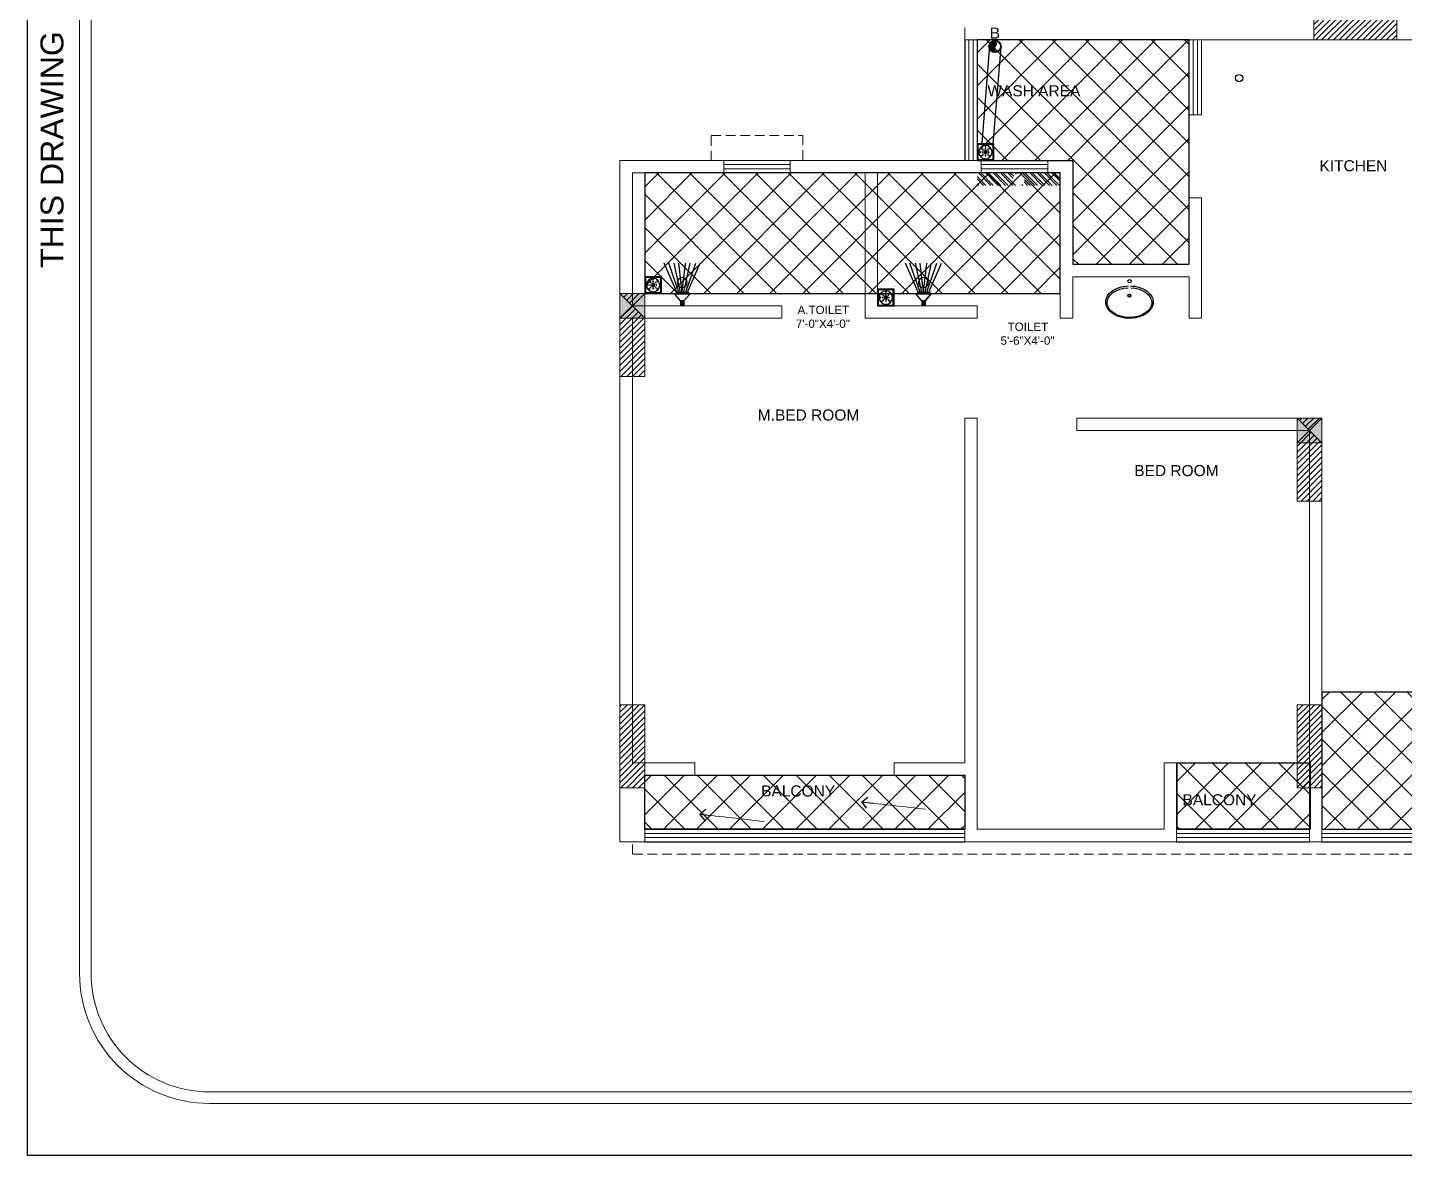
# Model space of a CAD drawing. Header units: inches. Extents: x 1807 to 67852, y 1160 to 20242.
# Drawn here: x 19086.6 to 19583.8, y 8125.4 to 8532.7 of the extents above; entities that cross this region are included whole.
import ezdxf

# ---------------------------------------------------------------- set-up
doc = ezdxf.new("R2010")
doc.units = ezdxf.units.IN
doc.header["$MEASUREMENT"] = 0
doc.linetypes.add('DASHED', pattern=[0.75, 0.5, -0.25])
doc.layers.get('0').update_dxf_attribs({"lineweight": 20})
for name, color, linetype, lineweight in [('4 upvc pip', 5, 'Continuous', 30), ('4 upvc pip hatch', 6, 'Continuous', 5), ('4. UPCV', 6, 'Continuous', 30), ('A-HATCH', 252, 'Continuous', 13), ('AP_TEXT', 7, 'Continuous', 13), ('Bathing', 3, 'Continuous', 30), ('BLOCK', 7, 'Continuous', 0), ('column_01', 7, 'Continuous', 18), ('Dummy wall', 8, 'Continuous', 18), ('HATCH', 8, 'Continuous', 0), ('N.WALL', 7, 'Continuous', 25), ('PROJ.', 8, 'DASHED', 20), ('RAILING', 8, 'Continuous', 25), ('Railing 01', 8, 'Continuous', 18), ('SUNK', 216, 'Continuous', 30), ('SUNK HTACH', 165, 'Continuous', 15), ('wall', 7, 'Continuous', 20), ('WINDOW', 8, 'Continuous', 15)]:
    doc.layers.add(name, color=color, linetype=linetype, lineweight=lineweight)
doc.styles.add('Krupalu', font='arial.ttf', dxfattribs={"height": 8})
doc.styles.add('Krupalu 1', font='arial.ttf')
doc.dimstyles.new('Krupalu', dxfattribs={"dimtxt": 4, "dimasz": 4, "dimexe": 0, "dimexo": 0, "dimgap": 0.09, "dimtad": 0, "dimtoh": 1, "dimdec": 0, "dimzin": 3, "dimdsep": 46, "dimlunit": 4, "dimtxsty": 'Krupalu', "dimblk": 'DOTSMALL', "dimcen": 0, "dimse1": 1, "dimse2": 1, "dimclrd": 256, "dimclre": 256, "dimclrt": 7, "dimadec": 0, "dimazin": 0, "dimtfac": 1, "dimtdec": 0, "dimtofl": 0, "dimtmove": 1, "dimatfit": 0, "dimldrblk": 'OPEN90', "dimfxl": 1, "dimtolj": 1, "dimtzin": 0, "dimlwd": -1, "dimarcsym": 0})
pattern_1 = [(45, (-2883.811179141252, 0), (-1.060660171779821, 1.060660171779821), [])]
pattern_2 = [(45, (14690.32851313391, -55328.92698113222), (-5.966213466261491, 5.966213466261491), []), (135, (14690.32851313391, -55328.92698113222), (-5.966213466261491, -5.966213466261491), [])]

# ---------------------------------------------------------------- blocks, each defined once
blk = doc.blocks.new('A$C538C39F4')
at = {"layer": 'column_01', "lineweight": 18}
h = blk.add_hatch(color=8, dxfattribs=at)
h.dxf.hatch_style = 1
h.paths.add_polyline_path([(1.491280273e-07, 8.999999999417923), (9.000000149128027, 8.999999850289896), (9, -1.495936885e-07), (0, 0)])
at = {"layer": 'column_01'}
for p, q in [((9.000000132364221, 8.999999850639142), (-4.656613e-10, -3.15485522e-08)), ((1.491280273e-07, 8.999999999417923), (8.999999983119778, -1.806765795e-07))]:
    blk.add_line(p, q, dxfattribs=at)
blk.add_lwpolyline([(1.491280273e-07, 8.999999999417923), (9.000000149128027, 8.999999850289896), (9, -1.495936885e-07), (0, 0)], close=True, dxfattribs=at)
blk = doc.blocks.new('dfhtutrut')
at = {"layer": 'HATCH'}
h = blk.add_hatch(dxfattribs=at)
h.set_pattern_fill('ANSI31', color=256, scale=12, style=0)
h.set_pattern_definition(pattern_1)
h.paths.add_polyline_path([(142395.9290197353, -631120.4774956704), (142365.9290196883, -631120.4774961412), (142365.9290197875, -631129.4774961482), (142395.9290198513, -631129.477495672)])
h = blk.add_hatch(dxfattribs=at)
h.set_pattern_fill('ANSI31', color=256, scale=12, style=0)
h.set_pattern_definition(pattern_1)
edge = h.paths.add_edge_path()
edge.add_line((142115.4290201629, -631220.9774958682), (142124.4290201629, -631220.9774957191))
edge.add_line((142124.4290201629, -631220.9774957191), (142115.4290203289, -631229.9774958992))
edge.add_line((142115.429020312, -631229.9774958681), (142124.429020312, -631229.9774957185))
h = blk.add_hatch(dxfattribs=at)
h.set_pattern_fill('ANSI31', color=256, scale=12, style=0)
h.set_pattern_definition(pattern_1)
edge = h.paths.add_edge_path()
edge.add_line((142115.4290201629, -631220.9774958682), (142124.4290201629, -631220.9774957191))
h = blk.add_hatch(dxfattribs=at)
h.set_pattern_fill('ANSI31', color=256, scale=12, style=0)
h.set_pattern_definition(pattern_1)
h.paths.add_polyline_path([(142115.429020193, -631220.9774958035), (142115.4290206637, -631250.9774958505), (142124.4290206707, -631250.9774957513), (142124.4290201945, -631220.9774956875)])
h.paths.add_polyline_path([(142124.4290203125, -631229.9774957501), (142115.4290201629, -631220.9774958682), (142115.4290203289, -631229.9774958992), (142124.4290201629, -631220.9774957191), (142124.429020312, -631229.9774957185)], flags=16)
h = blk.add_hatch(dxfattribs=at)
h.set_pattern_fill('ANSI31', color=256, scale=12, style=0)
h.set_pattern_definition(pattern_1)
edge = h.paths.add_edge_path()
edge.add_line((142115.429020312, -631229.9774958681), (142124.429020312, -631229.9774957185))
h = blk.add_hatch(dxfattribs=at)
h.set_pattern_fill('ANSI31', color=256, scale=12, style=0)
h.set_pattern_definition(pattern_1)
h.paths.add_polyline_path([(142368.9309627018, -631265.9755547087), (142368.930962231, -631295.9755547558), (142359.930962224, -631295.9755546566), (142359.9309627003, -631265.9755545928)])
h.paths.add_polyline_path([(142368.9309625658, -631274.9755548044), (142359.9309627318, -631265.9755546243), (142359.9309625822, -631274.9755546553), (142368.9309627318, -631265.9755547735), (142368.9309625827, -631274.9755547734)], flags=16)
h = blk.add_hatch(dxfattribs=at)
h.set_pattern_fill('ANSI31', color=256, scale=12, style=0)
h.set_pattern_definition(pattern_1)
edge = h.paths.add_edge_path()
edge.add_line((142359.9309627318, -631265.9755546243), (142368.9309627318, -631265.9755547735))
h = blk.add_hatch(dxfattribs=at)
h.set_pattern_fill('ANSI31', color=256, scale=12, style=0)
h.set_pattern_definition(pattern_1)
edge = h.paths.add_edge_path()
edge.add_line((142359.9309625827, -631274.9755546238), (142368.9309625827, -631274.9755547734))
h = blk.add_hatch(dxfattribs=at)
h.set_pattern_fill('ANSI31', color=256, scale=12, style=0)
h.set_pattern_definition(pattern_1)
edge = h.paths.add_edge_path()
edge.add_line((142359.9309625827, -631274.9755546238), (142368.9309625827, -631274.9755547734))
h = blk.add_hatch(dxfattribs=at)
h.set_pattern_fill('ANSI31', color=256, scale=12, style=0)
h.set_pattern_definition(pattern_1)
h.paths.add_polyline_path([(142124.4290218031, -631399.4774956614), (142124.4290213323, -631369.4774956143), (142115.4290213254, -631369.4774957135), (142115.4290218016, -631399.4774957773)])
h = blk.add_hatch(dxfattribs=at)
h.set_pattern_fill('ANSI31', color=256, scale=12, style=0)
h.set_pattern_definition(pattern_1)
h.paths.add_polyline_path([(142368.9290218037, -631399.4774821847), (142368.9290213329, -631369.4774821376), (142359.9290213259, -631369.4774822368), (142359.9290218022, -631399.4774823006)])
at = {"layer": 'column_01'}
for points in [[(142395.9290197353, -631120.4774956704), (142365.9290196883, -631120.4774961412), (142365.9290197875, -631129.4774961482), (142395.9290198513, -631129.477495672)], [(142115.429020193, -631220.9774958035), (142115.4290206637, -631250.9774958505), (142124.4290206707, -631250.9774957513), (142124.4290201945, -631220.9774956875)], [(142368.9309627018, -631265.9755547087), (142368.930962231, -631295.9755547558), (142359.930962224, -631295.9755546566), (142359.9309627003, -631265.9755545928)], [(142124.4290218031, -631399.4774956614), (142124.4290213323, -631369.4774956143), (142115.4290213254, -631369.4774957135), (142115.4290218016, -631399.4774957773)], [(142368.9290218037, -631399.4774821847), (142368.9290213329, -631369.4774821376), (142359.9290213259, -631369.4774822368), (142359.9290218022, -631399.4774823006)]]:
    blk.add_lwpolyline(points, close=True, dxfattribs=at)
at = {"layer": 'column_01', "xscale": -1}
blk.add_blockref('A$C538C39F4', (142124.429020312, -631229.9774957185), dxfattribs=at)
at = {"layer": 'column_01'}
blk.add_blockref('A$C538C39F4', (142359.9309625827, -631274.9755546238), dxfattribs=at)
blk = doc.blocks.new('Shower')
at = {"layer": 'Bathing'}
h = blk.add_hatch(color=256, dxfattribs=at)
h.paths.add_polyline_path([(60267.41833196791, -3620.431860871338), (60268.65211769909, -3620.431860871395), (60268.65211769909, -3618.635292511739), (60267.4183319679, -3618.635292511768)])
h.paths.add_polyline_path([(60270.15766957924, -3623.625805427511), (60270.72500750469, -3622.804406799856), (60265.34544216232, -3622.804406799798), (60266.14786777544, -3623.625805427511)])
at = {"layer": 'Bathing', "ltscale": 3}
for p, q in [((60267.4183319679, -3620.431860871395), (60267.4183319679, -3618.635292511739)), ((60268.65211769909, -3618.635292511739), (60267.4183319679, -3618.635292511739)), ((60268.65211769898, -3618.635292511739), (60267.4183319679, -3618.635292511768)), ((60268.65211769909, -3620.431860871395), (60268.65211769909, -3618.635292511739)), ((60266.14786777544, -3623.625805427511), (60261.50000510409, -3633.999999717096)), ((60266.7830998716, -3623.625805427511), (60263.15139451563, -3633.999999717096)), ((60267.4183319679, -3623.625805427511), (60265.16633575584, -3633.999999717096)), ((60267.4183319679, -3620.431860871395), (60265.34544216236, -3622.804406799798)), ((60265.34544216236, -3622.804406799798), (60266.14786777544, -3623.625805427511)), ((60270.72500750468, -3622.804406799856), (60265.34544216236, -3622.804406799798)), ((60266.14786777544, -3623.625805427511), (60270.15766957925, -3623.625805427511)), ((60268.03522483353, -3623.625805427511), (60266.80128588562, -3633.999999717096)), ((60268.65211769909, -3620.431860871395), (60267.4183319679, -3620.431860871395)), ((60268.65211769898, -3620.431860871395), (60267.4183319679, -3620.431860871338)), ((60268.03522483352, -3623.625805427511), (60269.26916378141, -3633.999999717096)), ((60268.65211769909, -3620.431860871395), (60270.72500750473, -3622.804406799798)), ((60268.65211769914, -3623.625805427511), (60270.90411391117, -3633.999999717096)), ((60269.28734979543, -3623.625805427511), (60272.91905515142, -3633.999999717096)), ((60269.92258189157, -3623.625805427511), (60274.57044456293, -3633.999999717096)), ((60270.15766957925, -3623.625805427511), (60270.72500750473, -3622.804406799798))]:
    blk.add_line(p, q, dxfattribs=at)
for points in [[(60267.41833196787, -3620.431860871395), (60265.34544216223, -3622.804406799798)], [(60270.72500750468, -3622.804406799856), (60268.65211769898, -3620.431860871395)]]:
    blk.add_lwpolyline(points, dxfattribs=at)
blk.add_circle((60268.03522483353, -3627.043608548456), 1.779722321782173, dxfattribs=at)
blk = doc.blocks.new('rwrwq')
at = {"layer": 'Bathing'}
for points in [[(19894.37203204799, -3202.340139237341), (19894.37203204799, -3196.340139237341), (19900.37203204799, -3196.340139237341), (19900.37203204799, -3202.340139237341)], [(19894.64703204798, -3202.065139237201), (19894.64703204798, -3196.615139237247), (19900.09703204799, -3196.615139237247), (19900.09703204799, -3202.065139237201)]]:
    blk.add_lwpolyline(points, close=True, dxfattribs=at)
for centre, radius in [((19897.37203204799, -3199.340139237355), 2.421044871691265), ((19895.50019133168, -3199.340139237355), 0.1287538472970482), ((19895.92520902531, -3197.893316214764), 0.1287538472970482), ((19895.92520902531, -3200.786962259974), 0.1287538472970482), ((19896.22368872772, -3199.340139237355), 0.1287538472970482), ((19896.41583037584, -3198.383937565223), 0.1287538472970482), ((19896.41583037584, -3200.296340909472), 0.1287538472970482), ((19896.86680024385, -3199.340139237355), 0.1287538472970482), ((19896.93864527541, -3198.906752464658), 0.1287538472970482), ((19896.93864527541, -3199.773526009761), 0.1287538472970482), ((19897.37203204799, -3198.109556690519), 0.1287538472970482), ((19897.37203204799, -3198.109556690519), 0.1287538472970482), ((19897.37203204799, -3198.83381198644), 0.1287538472970482), ((19897.37203204799, -3198.83381198644), 0.1287538472970482), ((19897.37203204799, -3199.340139237355), 0.1287538472970482), ((19897.37203204799, -3199.846466488007), 0.1287538472970482), ((19897.37203204799, -3199.846466488007), 0.1287538472970482), ((19897.37203204799, -3200.570721783957), 0.1287538472970482), ((19897.37203204799, -3200.570721783957), 0.1287538472970482), ((19897.37203204799, -3201.278879867829), 0.1287538472970482), ((19897.37203204799, -3201.278879867829), 0.1287538472970482), ((19897.80541882057, -3198.906752464658), 0.1287538472970482), ((19897.80541882057, -3199.773526009761), 0.1287538472970482), ((19897.8772638521, -3199.340139237355), 0.1287538472970482), ((19898.32823372013, -3198.383937565223), 0.1287538472970482), ((19898.32823372013, -3200.296340909472), 0.1287538472970482), ((19898.52037536825, -3199.340139237355), 0.1287538472970482), ((19898.81885507066, -3197.893316214764), 0.1287538472970482), ((19898.81885507066, -3200.786962259974), 0.1287538472970482)]:
    blk.add_circle(centre, radius, dxfattribs=at)
blk = doc.blocks.new('_DotSmall')
at = {"color": 0, "linetype": 'ByBlock', "const_width": 0.5}
blk.add_lwpolyline([(-0.0625, 0, 1), (0.0625, 0, 1)], format="xyb", close=True, dxfattribs=at)
blk = doc.blocks.new('_Open90')
at = {"color": 0, "linetype": 'ByBlock', "lineweight": -2}
for p, q in [((0, 0), (-1, 0)), ((-0.5, 0.5), (0, 0)), ((0, 0), (-0.5, -0.5))]:
    blk.add_line(p, q, dxfattribs=at)

msp = doc.modelspace()

# ---------------------------------------------------------------- hatches: boundary and pattern name
at = {"layer": '4 upvc pip hatch', "ltscale": 10}
h = msp.add_hatch(dxfattribs=at)
h.set_pattern_fill('ANSI31', color=256, scale=2, style=0)
h.set_pattern_definition([(315, (-23020.45807627262, 102343.1129283917), (-0.1767766952966369, -0.1767766952966369), [])])
edge = h.paths.add_edge_path()
edge.add_spline(control_points=[(19435.79768660359, 8527.79994311306), (19436.07547933664, 8527.423982861626), (19436.75851082182, 8526.499578951334), (19435.24575336758, 8525.1278865551), (19435.90632649928, 8524.196347280813), (19436.17406396513, 8523.81878429401)], knot_values=[0, 0, 0, 0, 1.259254292856843, 3.096230486813582, 4.348223097679245, 4.348223097679245, 4.348223097679245, 4.348223097679245], degree=3, periodic=0)
edge.add_arc((19435.93940663737, 8525.804970573925), 2, 180, 276.73795711866546, ccw=False)
edge.add_arc((19435.93940663737, 8525.804970573925), 2, 94.06338523190618, 180, ccw=False)
at = {"layer": 'Dummy wall', "ltscale": 10}
h = msp.add_hatch(dxfattribs=at)
h.set_pattern_fill('ANSI32', color=256, scale=5, style=0)
h.set_pattern_definition([(315, (7267.647518728503, 100032.8889877961), (-1.325825214724774, -1.325825214724774), []), (315, (7268.531402203655, 100032.8889877961), (-1.325825214724774, -1.325825214724774), [])])
h.paths.add_polyline_path([(19429.50179078955, 8480.174890573864), (19429.50179078955, 8475.674890573864), (19440.05829995123, 8475.674890407838), (19441.52004699085, 8475.674890384847), (19444.50178608767, 8475.674890337947, -2.414213535522352), (19446.64319427821, 8477.816298494809, -0.4081784772964397), (19444.54600079938, 8475.674890337257), (19447.48352525176, 8475.674890291057), (19449.03372051007, 8475.674890266677), (19459.50179111978, 8475.67489010204), (19459.50179078955, 8480.174890573864), (19435.50179143074, 8480.174890573864)])
at = {"layer": 'SUNK HTACH', "ltscale": 10}
h = msp.add_hatch(dxfattribs=at)
h.set_pattern_fill('ANSI37', color=256, scale=67.5, style=0)
h.set_pattern_definition(pattern_2)
h.paths.add_polyline_path([(19429.50179148944, 8484.674890573515), (19464.00179148968, 8484.674890573515), (19464.00179148968, 8447.174890573864), (19506.00179148968, 8447.17489057398), (19506.00179148968, 8528.174890573864), (19429.50179148968, 8528.174890573864)])
h = msp.add_hatch(dxfattribs=at)
h.set_pattern_fill('ANSI37', color=256, scale=67.5, style=0)
h.set_pattern_definition(pattern_2)
h.paths.add_polyline_path([(19309.50304075184, 8436.674889794464), (19459.50179148968, 8436.674889794464), (19459.50179148968, 8480.174890573864), (19309.50304075184, 8480.174890573864)])
h = msp.add_hatch(dxfattribs=at)
h.set_pattern_fill('ANSI37', color=114, scale=67.5, style=0)
h.set_pattern_definition(pattern_2)
h.paths.add_polyline_path([(19554.00179148968, 8243.174890573864), (19729.50179148968, 8243.174890573864), (19729.50179148968, 8292.674890573864), (19554.00179148968, 8292.674890573864)])
h = msp.add_hatch(dxfattribs=at)
h.set_pattern_fill('ANSI37', color=114, scale=67.5, style=0)
h.set_pattern_definition([(315, (14714.52027556002, 73325.77676221658), (-5.966213466261491, -5.966213466261491), []), (225, (14714.52027556002, 73325.77676221658), (-5.966213466261491, 5.966213466261491), [])])
h.paths.add_polyline_path([(19501.69480060218, 8267.174890569639), (19549.69480060218, 8267.174890569639), (19549.69480060218, 8243.174890569639), (19501.69480060218, 8243.174890569639)])
h = msp.add_hatch(dxfattribs=at)
h.set_pattern_fill('ANSI37', color=114, scale=67.5, style=0)
h.set_pattern_definition(pattern_2)
h.paths.add_polyline_path([(19309.50304232144, 8262.67489057398), (19425.00179148968, 8262.67489057398), (19425.00179148968, 8243.174890573864), (19309.50304232144, 8243.174890573864)])

# ---------------------------------------------------------------- linework, layer by layer
at = {"layer": '4 upvc pip'}
msp.add_lwpolyline([(19086.61354930935, 9838.79226470621), (21509.81481122872, 9838.79226470621), (21509.81481122872, 8125.417635068383), (19086.61354930935, 8125.417635068383)], close=True, dxfattribs=at)
at = {"layer": '4. UPCV', "ltscale": 10}
for p, q in [((19434.01092689218, 8526.003366535857), (19431.12613838226, 8490.862689276102)), ((19437.993253673, 8525.627769130693), (19435.10846516308, 8490.487091870938))]:
    msp.add_line(p, q, dxfattribs=at)
for radius in [2.2, 2]:
    msp.add_circle((19435.93940663737, 8525.804970573925), radius, dxfattribs=at)
msp.add_open_spline([(19435.79768660359, 8527.79994311306), (19436.07547924805, 8527.423982981723), (19436.75850846955, 8526.499578895506), (19435.2457557191, 8525.127886593205), (19435.90632658328, 8524.196347162451), (19436.17406396513, 8523.81878429401)], degree=3, knots=[0, 0, 0, 0, 1.259253890506048, 3.096229289577268, 4.348221507847651, 4.348221507847651, 4.348221507847651, 4.348221507847651], dxfattribs=at)
at = {"layer": 'A-HATCH'}
for points in [[(21444.06703701436, 9820.026733048175), (19148.28153103108, 9820.026733048275, 0.4142135623730951), (19105.37908096725, 9777.124282984372), (19105.37908096725, 8191.165409282758, 0.4142135623730951), (19152.36132352357, 8144.183166726254), (21441.00786181626, 8144.183166726254, 0.4142135623730953), (21491.04927957082, 8194.224584480915), (21491.04927957082, 9773.044490491833, 0.4142135623730951)], [(21444.06703701436, 9815.856614902006), (19148.28153103108, 9815.85661490208, 0.4142135623730951), (19109.54919911325, 9777.124282984372), (19109.54919911325, 8191.165409282758, 0.4142135623730951), (19152.36132352357, 8148.353284872497), (21441.00786181626, 8148.353284872497, 0.4142135623731504), (21486.87916142457, 8194.224584480915), (21486.87916142457, 9773.044490491833, 0.4142135623731546)]]:
    msp.add_lwpolyline(points, format="xyb", close=True, dxfattribs=at)
at = {"layer": 'Bathing', "extrusion": (0.0005301243182328594, -2.76423767798678e-10, 0.9999998594840939)}
msp.add_circle((19524.10378718639, 8514.407716293856, 10.8015737669238), 1.323438652761297, dxfattribs=at)
at = {"layer": 'Bathing'}
for centre, radius in [((19484.52061096295, 8441.059356000631), 0.6155345738159739), ((19484.46087369668, 8435.838628462523), 0.5477062227527695), ((19484.46087369668, 8435.838628462523), 0.4032960061653105)]:
    msp.add_circle(centre, radius, dxfattribs=at)
at = {"layer": 'Bathing', "extrusion": (0, 0, -1)}
msp.add_ellipse((19484.46087369668, 8433.326913566976), major_axis=(-8.056748866623227, 1.484517873758159e-10), ratio=0.663757989353429, start_param=1.630195805320444, end_param=7.796446130066879, dxfattribs=at)
at = {"layer": 'Bathing'}
for points, knots in [([(19484.84609320022, 8439.361196550257), (19485.89320421529, 8439.332920138877), (19486.93279510872, 8439.173958317617), (19489.02881878436, 8438.560936816393), (19490.05653683336, 8438.061286258111), (19491.71937337572, 8436.793386250596), (19492.35501032458, 8436.023358715735), (19492.97384609161, 8434.57749528715), (19493.09161815369, 8433.940250559397), (19493.02494217533, 8432.674098097785), (19492.84094337882, 8432.04746724826), (19492.20702817694, 8430.882773604106), (19491.75839964191, 8430.344157239808), (19490.65370617186, 8429.39627913075), (19489.99752545783, 8428.986571514317), (19488.20449584381, 8428.171230672604), (19486.98467788271, 8427.85572370518), (19484.46399569437, 8427.610804776232), (19483.16461479671, 8427.681691441343), (19480.73218688621, 8428.198765597605), (19479.60032215489, 8428.644375176584), (19477.72099146964, 8429.842467793795), (19476.97286132463, 8430.59590521115), (19476.14597960208, 8432.098200497778), (19475.95459595726, 8432.808191052907), (19475.95459595726, 8433.520166339069)], [1.610972373639783, 1.610972373639783, 1.610972373639783, 1.610972373639783, 1.985827239866159, 1.985827239866159, 2.425310698292767, 2.425310698292767, 2.864794156719375, 2.864794156719375, 3.176532129011759, 3.176532129011759, 3.488270101304142, 3.488270101304142, 3.800008073596525, 3.800008073596525, 4.111746045888909, 4.111746045888909, 4.567037032492656, 4.567037032492656, 5.022328019096402, 5.022328019096402, 5.477619005700146, 5.477619005700146, 5.932909992303892, 5.932909992303892, 6.283185307179585, 6.283185307179585, 6.283185307179585, 6.283185307179585]), ([(19475.95459595726, 8433.520166339069), (19475.95459595726, 8433.983386172717), (19476.03484895844, 8434.446336751724), (19476.49146734139, 8435.753171012133), (19477.07327602811, 8436.547870449758), (19478.64736332426, 8437.873786351709), (19479.6398889167, 8438.407411131288), (19481.79689677603, 8439.123792935374), (19482.94927696309, 8439.322832727172), (19484.11287300704, 8439.359557913333)], [0, 0, 0, 0, 0.2278934061597285, 0.2278934061597285, 0.6673768645863363, 0.6673768645863363, 1.106860323012944, 1.106860323012944, 1.523520708206541, 1.523520708206541, 1.523520708206541, 1.523520708206541])]:
    msp.add_open_spline(points, degree=3, knots=knots, dxfattribs=at)
at = {"layer": 'PROJ.', "ltscale": 7}
for points in [[(19333.5017914897, 8484.674890573864), (19333.5017914897, 8493.674890573864), (19366.50179148968, 8493.674890573864), (19366.50179148965, 8484.674890573864)], [(19734.00179148968, 8238.674890573864), (19734.00179148968, 8234.174890573864), (19305.00179148968, 8234.174890573864), (19305.00179148968, 8238.674890573864)]]:
    msp.add_lwpolyline(points, dxfattribs=at)
at = {"layer": 'RAILING'}
for p, q in [((19425.00179148968, 8528.174890573864), (19425.00179148968, 8484.674890573748)), ((19429.50179148968, 8528.174890573864), (19429.50179148968, 8484.674890573748)), ((19309.50179148968, 8243.174890573864), (19425.00179148968, 8243.174890573864)), ((19501.50179148965, 8243.174890573864), (19549.50179148968, 8243.174890573864)), ((19554.00179148968, 8243.174890573864), (19729.50179148968, 8243.174890573864)), ((19309.50179148968, 8238.674890573864), (19425.00179148968, 8238.674890573864)), ((19501.50179148965, 8238.674890573864), (19549.50179148968, 8238.674890573864)), ((19554.00179148968, 8238.674890573864), (19729.50179148968, 8238.674890573864))]:
    msp.add_line(p, q, dxfattribs=at)
at = {"layer": 'Railing 01'}
for p, q in [((19426.50179148968, 8528.174890573864), (19426.50179148968, 8484.674890573748)), ((19428.00179148968, 8528.174890573864), (19428.00179148968, 8484.674890573748)), ((19309.50179148968, 8241.674890573864), (19425.00179148968, 8241.674890573864)), ((19309.50179148968, 8240.174890573864), (19425.00179148968, 8240.174890573864)), ((19501.50179148965, 8241.674890573864), (19549.50179148968, 8241.674890573864)), ((19501.50179148965, 8240.174890573864), (19549.50179148968, 8240.174890573864)), ((19554.00179148968, 8241.674890573864), (19729.50179148968, 8241.674890573864)), ((19554.00179148968, 8240.174890573864), (19729.50179148968, 8240.174890573864))]:
    msp.add_line(p, q, dxfattribs=at)
at = {"layer": 'SUNK'}
msp.add_lwpolyline([(19506.00179148968, 8447.17489057398), (19506.00179148968, 8528.174890573864), (19429.50179148968, 8528.174890573864), (19429.50179148944, 8484.674890573515), (19464.00179148968, 8484.674890573515), (19464.00179148968, 8447.174890573864), (19506.00179148968, 8447.174890573864)], dxfattribs=at)
for points in [[(19309.50304075184, 8436.674889794464), (19459.50179148968, 8436.674889794464), (19459.50179148968, 8480.174890573864), (19309.50304075184, 8480.174890573864)], [(19554.00179148968, 8243.174890573864), (19729.50179148968, 8243.174890573864), (19729.50179148968, 8292.674890573864), (19554.00179148968, 8292.674890573864)], [(19501.69480060218, 8267.174890569639), (19549.69480060218, 8267.174890569639), (19549.69480060218, 8243.174890569639), (19501.69480060218, 8243.174890569639)], [(19309.50304232144, 8262.67489057398), (19425.00179148968, 8262.67489057398), (19425.00179148968, 8243.174890573864), (19309.50304232144, 8243.174890573864)]]:
    msp.add_lwpolyline(points, close=True, dxfattribs=at)
at = {"layer": 'wall'}
for p, q in [((19425.00179148965, 8528.174890573864), (19425.00179148965, 8532.674890573864)), ((19425.00179148965, 8528.174890573864), (19612.50179148968, 8528.174890573864)), ((19506.00179148968, 8501.174890573864), (19510.50179148968, 8501.174890573864)), ((19300.50179148968, 8484.674890573864), (19300.50179148968, 8238.674890573864)), ((19338.00179148968, 8484.674890573864), (19300.50179148968, 8484.674890573864)), ((19338.00179148968, 8484.674890573864), (19338.00179148968, 8480.174890573748)), ((19431.0017914897, 8484.674890573515), (19362.00179148968, 8484.674890573864)), ((19362.00179148968, 8484.674890573864), (19362.00179148968, 8480.174890573864)), ((19431.00179148968, 8484.674890573864), (19431.00179148968, 8480.174890573864)), ((19464.00179148968, 8484.674890573864), (19455.00179148968, 8484.674890573748)), ((19455.00179148968, 8484.674890573748), (19455.00179148968, 8480.174890573864)), ((19464.00179148968, 8484.674890573864), (19464.00179148968, 8447.174890573864)), ((19305.00179148968, 8480.174890573864), (19305.00179148968, 8432.174890573864)), ((19338.00179148968, 8480.174890573864), (19305.00179148968, 8480.174890573864)), ((19431.00179148968, 8480.174890574097), (19362.00179148968, 8480.17489057398)), ((19389.00179148968, 8480.17489057398), (19389.00179148968, 8427.674890573864)), ((19393.50179148968, 8480.17489057398), (19393.50179148968, 8432.174890573864)), ((19459.50179148968, 8480.174890573864), (19455.00179148968, 8480.174890573864)), ((19459.50179148968, 8480.174890573864), (19459.50179148968, 8427.674890573864)), ((19506.00179148968, 8471.174890573864), (19510.50179148968, 8471.174890573864)), ((19506.00179148968, 8447.17489057398), (19506.00179148968, 8471.174890573864)), ((19510.50179148968, 8427.674890573864), (19510.50179148968, 8471.174890573864)), ((19464.00179148968, 8447.174890573864), (19506.00179148968, 8447.174890573864)), ((19464.00179148968, 8442.674890573864), (19506.00179148968, 8442.674890573864)), ((19464.00179148968, 8442.674890573864), (19464.00179148968, 8427.674890573864)), ((19506.00179148968, 8427.674890573864), (19506.00179148968, 8442.67489057398)), ((19305.00179148968, 8432.174890573864), (19359.00179148968, 8432.174890573864)), ((19359.00179148968, 8432.174890573864), (19359.00179148968, 8427.674890573864)), ((19393.50179148968, 8432.174890573864), (19429.50179148968, 8432.174890573864)), ((19429.50179148968, 8432.174890573864), (19429.50179148965, 8427.674890573864)), ((19305.00179148968, 8427.674890573864), (19359.00179148968, 8427.674890573864)), ((19305.00179148968, 8427.674890573864), (19305.00179148968, 8267.17489057398)), ((19389.00179148968, 8427.674890573864), (19429.50179148968, 8427.674890573864)), ((19459.50179148965, 8427.67489057398), (19464.00179149692, 8427.674890573864)), ((19506.001791526, 8427.674890573864), (19510.50179148968, 8427.674890573864)), ((19425.00179148968, 8391.674890573864), (19429.50179148968, 8391.674890573864)), ((19425.00179148968, 8391.674890573748), (19425.00179148968, 8267.174890573864)), ((19429.50179148968, 8391.674890573748), (19429.50179148968, 8243.174890573864)), ((19465.50179148968, 8391.674890573748), (19465.50179148968, 8387.174890573864)), ((19465.50179148968, 8391.674890573864), (19554.00179148968, 8391.674890573864)), ((19554.00179148968, 8391.674890573864), (19554.00179148968, 8238.674890573864)), ((19465.50179148968, 8387.174890573864), (19549.50179148968, 8387.174890573864)), ((19549.50179148968, 8387.174890573864), (19549.50179148968, 8238.674890573864)), ((19305.00179148968, 8267.174890573864), (19327.50179148968, 8267.174890573864)), ((19327.50179148968, 8262.674890573864), (19327.50179148968, 8267.17489057398)), ((19399.50179148968, 8262.674890573864), (19399.50179148968, 8267.17489057398)), ((19399.50179148968, 8267.174890573864), (19425.00179148965, 8267.174890573864)), ((19497.00179148965, 8267.174890573864), (19497.00179148968, 8243.174890573864)), ((19497.00179148965, 8267.174890573864), (19501.50179148965, 8267.174890573864)), ((19501.50179148965, 8267.17489057398), (19501.50179148968, 8238.674890573864)), ((19309.50179148968, 8262.67489057398), (19309.50179148968, 8238.674890573864)), ((19309.50179148968, 8262.674890573864), (19327.50179148968, 8262.674890573864)), ((19399.50179148968, 8262.674890573748), (19425.00179148968, 8262.674890573748)), ((19425.00179148965, 8262.674890573748), (19425.00179148968, 8238.674890573864)), ((19429.50179148968, 8243.174890573864), (19497.00179148968, 8243.174890573864)), ((19309.50179148968, 8238.674890573864), (19300.50179148968, 8238.674890573864)), ((19425.00179148968, 8238.674890573864), (19501.50179148968, 8238.674890573864)), ((19554.00179148968, 8238.674890573864), (19549.50179148968, 8238.674890573864))]:
    msp.add_line(p, q, dxfattribs=at)
at = {"layer": 'WINDOW'}
for p, q in [((19506.00179148968, 8501.174890573864), (19506.00179148968, 8528.174890573864)), ((19507.50179148968, 8501.174890573864), (19507.50179148968, 8528.174890573864)), ((19509.00179148968, 8501.174890573864), (19509.00179148968, 8528.174890573864)), ((19510.50179148968, 8501.174890573864), (19510.50179148968, 8528.174890573864)), ((19362.00179148968, 8484.674890573864), (19338.00179148968, 8484.674890573864)), ((19362.00179148968, 8483.174890573864), (19338.00179148968, 8483.174890573864)), ((19455.00179148968, 8484.674890573864), (19431.00179148968, 8484.674890573864)), ((19455.00179148968, 8483.174890573864), (19431.00179148968, 8483.174890573864)), ((19362.00179148968, 8481.674890573864), (19338.00179148968, 8481.674890573864)), ((19362.00179148968, 8480.174890573864), (19338.00179148968, 8480.174890573864)), ((19455.00179148968, 8481.674890573864), (19431.00179148968, 8481.674890573864)), ((19455.00179148968, 8480.174890573864), (19431.00179148968, 8480.174890573864))]:
    msp.add_line(p, q, dxfattribs=at)

# ---------------------------------------------------------------- block references
at = {"layer": 'Bathing', "xscale": -1, "rotation": 180}
for name, p in [('rwrwq', (-464.8702405583172, 5288.33475133641)), ('Shower', (-40945.0334334027, 4813.539598062098)), ('Shower', (-40857.92519958473, 4813.539598062056)), ('rwrwq', (-584.8689912215923, 5240.334750631845)), ('rwrwq', (-500.8702406172524, 5235.834751336544))]:
    msp.add_blockref(name, p, dxfattribs=at)
at = {"layer": 'column_01'}
msp.add_blockref('dfhtutrut', (-122814.9259794111, 639657.6523855136), dxfattribs=at)

# ---------------------------------------------------------------- texts
at = {"layer": '4. UPCV', "ltscale": 10, "style": 'Krupalu 1'}
msp.add_text('B', height=4, dxfattribs=at).set_placement((19434.05142352853, 8528.629414199444))
at = {"layer": 'AP_TEXT', "style": 'Krupalu 1'}
for s, height, p in [('WASH AREA', 4, (19433.20475949189, 8507.807977906341)), ('KITCHEN', 4, (19553.09448948248, 8480.755663212069)), ('A.TOILET', 3, (19364.6435082601, 8429.220755115995)), ('7\'-0"X4\'-0"', 3, (19364.04608123044, 8424.220755115995)), ('TOILET', 3, (19440.49000039946, 8423.126233619667)), ('5\'-6"X4\'-0"', 3, (19437.94555778949, 8418.124110477424)), ('M.BED ROOM', 4, (19350.28672560527, 8390.756902907422)), ('BED ROOM', 4, (19486.23828556009, 8370.685061678669)), ('BALCONY', 4, (19351.5084018405, 8255.021349383082)), ('BALCONY', 4, (19503.65799016379, 8251.847803164768))]:
    msp.add_text(s, height=height, dxfattribs=at).set_placement(p)
at = {"layer": 'BLOCK', "style": 'Krupalu'}
msp.add_text('THIS DRAWING IS THE PROPERTY OF KRUPALU CONSULTANT  AND SHOULD NOT BE USED FULLY OR PARTLY FOR ANY OTHER PURPOSE OTHER THAN THAT ISSUED FOR WITHOUT THE PRIOR PERMISSION.', height=8.283472713547171, rotation=90, dxfattribs=at).set_placement((19099.57773062996, 8445.84551393841))

# ---------------------------------------------------------------- leaders
at = {"layer": 'N.WALL', "color": 1, "path_type": 1}
for points in [[(19387.80412657995, 8253.056685545693), (19410.95568526353, 8250.416552795206)], [(19329.34858307249, 8248.637366105266), (19352.50014175607, 8245.99723335478)]]:
    msp.add_leader(points, dimstyle='Krupalu', override={"dimgap": 0.09, "dimtad": 0, "dimclrd": 1}, dxfattribs=at)

doc.saveas('drawing.dxf')
